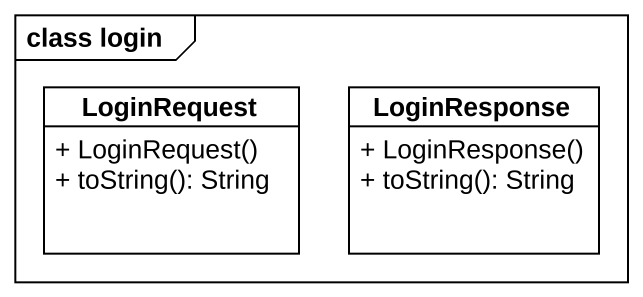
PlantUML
@startuml
mainframe class login
hide circle
hide empty members
skinparam classAttributeIconSize 0
class LoginRequest {
  + LoginRequest()
  + toString(): String
}
class LoginResponse {
  + LoginResponse()
  + toString(): String
}
@enduml
